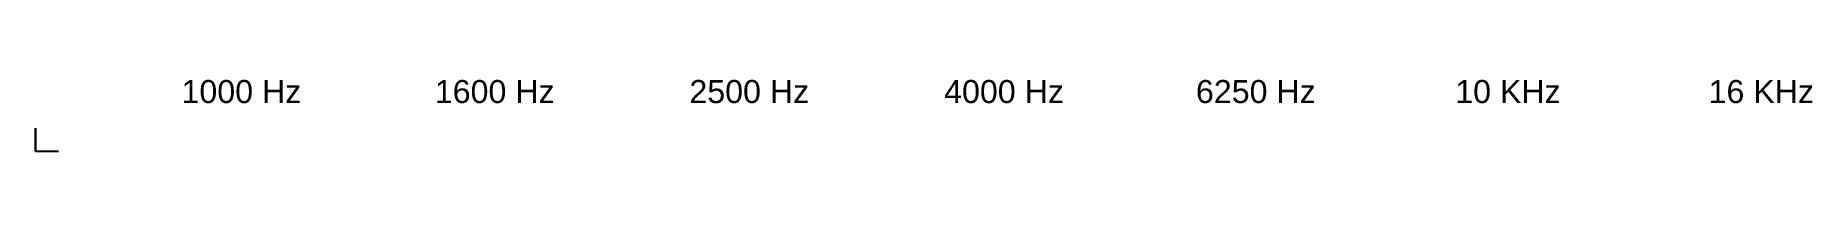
# Model space of a CAD drawing. Header units: inches. Extents: x 0 to 906, y 0 to 407.
# Drawn here: x 520 to 905.8, y 65 to 80.6 of the extents above.
import ezdxf

# ---------------------------------------------------------------- set-up
doc = ezdxf.new("R2010")
doc.units = ezdxf.units.IN
doc.header["$MEASUREMENT"] = 0
doc.layers.add('Graveren', color=21, linetype='Continuous')
doc.layers.add('hulp', color=210, linetype='Continuous')
doc.styles.get("Standard").update_dxf_attribs({"font": 'arial.ttf'})

msp = doc.modelspace()

# ---------------------------------------------------------------- linework, layer by layer
at = {"layer": 'hulp'}
for p, q in [((520, 65), (520, 70)), ((520, 70), (520, 65)), ((520, 65), (525, 65))]:
    msp.add_line(p, q, dxfattribs=at)

# ---------------------------------------------------------------- texts
at = {"layer": 'Graveren'}
for s, p in [('1000 Hz', (551.69, 75.48)), ('1600 Hz', (606.69, 75.48)), ('2500 Hz', (661.96, 75.48)), ('4000 Hz', (717.27, 75.48)), ('6250 Hz', (771.94, 75.48)), ('10 KHz', (828.24, 75.48)), ('16 KHz', (883.24, 75.48))]:
    msp.add_text(s, height=5, dxfattribs=at).set_placement(p)

doc.saveas('drawing.dxf')
